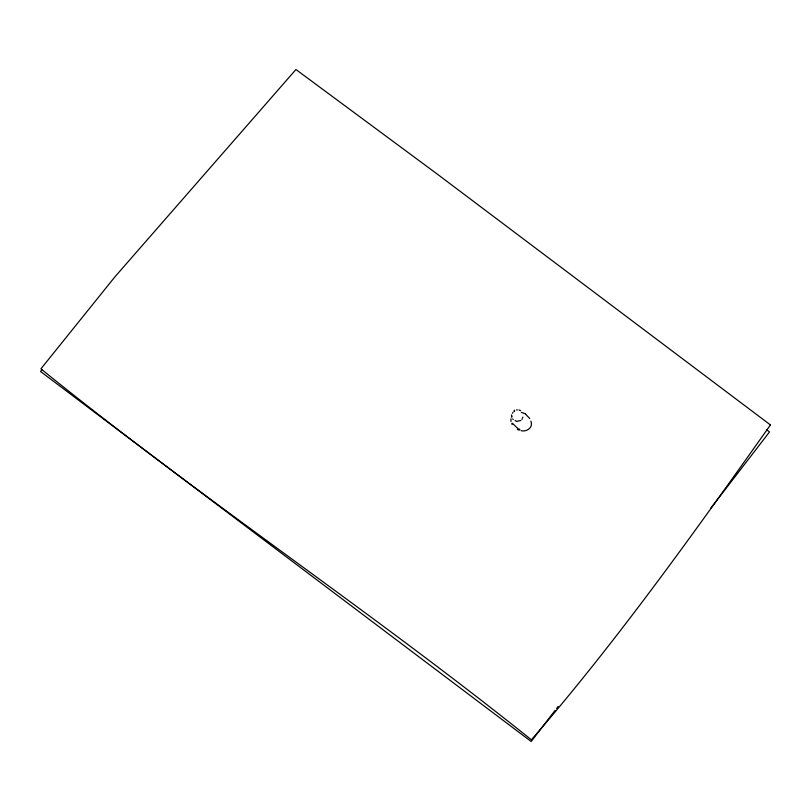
<?xml version="1.0" encoding="UTF-8"?>
<svg xmlns="http://www.w3.org/2000/svg" width="811" height="811" viewBox="0 0 811 811"><rect width="100%" height="100%" fill="white"/><g stroke="black" fill="none" stroke-linecap="round" stroke-linejoin="round"><path stroke-width="1.22" d="M511.782 416.935L511.498 414.948L511.731 416.955M522.811 417.107L522.7 417.837M510.96 418.76L510.991 421.497M512.481 413.215L512.957 412.353M522.314 418.8L521.909 419.388M519.719 429.475L519.385 430.124M555.079 710.426L531.164 741.487L40.55 371.509L42.202 369.593M556.62 708.429L558.161 706.422M710.882 508.071L769.507 431.939L766.456 429.678M520.834 420.503L516.81 421.355M514.032 410.569L514.701 410.173M516.577 409.89L517.418 409.96M514.549 411.501L514.022 411.512M521.047 430.671C526.674 432.212 533.648 427.387 530.87 421.152M518.604 429.952L517.347 429.404M519.03 409.93L520.601 410.65M516.222 421.162L515.167 420.503M525.122 413.671L521.341 412.424M525.133 413.681L529.745 418.527M512.694 418.871L513.221 419.5M519.689 429.333C517.509 429.566 510.403 419.692 512.096 424.528M770.45 424.944C694.257 532.462 617.739 640.082 531.387 739.804C371.448 611.453 200.195 498.045 40.905 368.843L114.807 276.977L295.944 69.513L437.19 174.041L770.45 424.944"/></g></svg>
